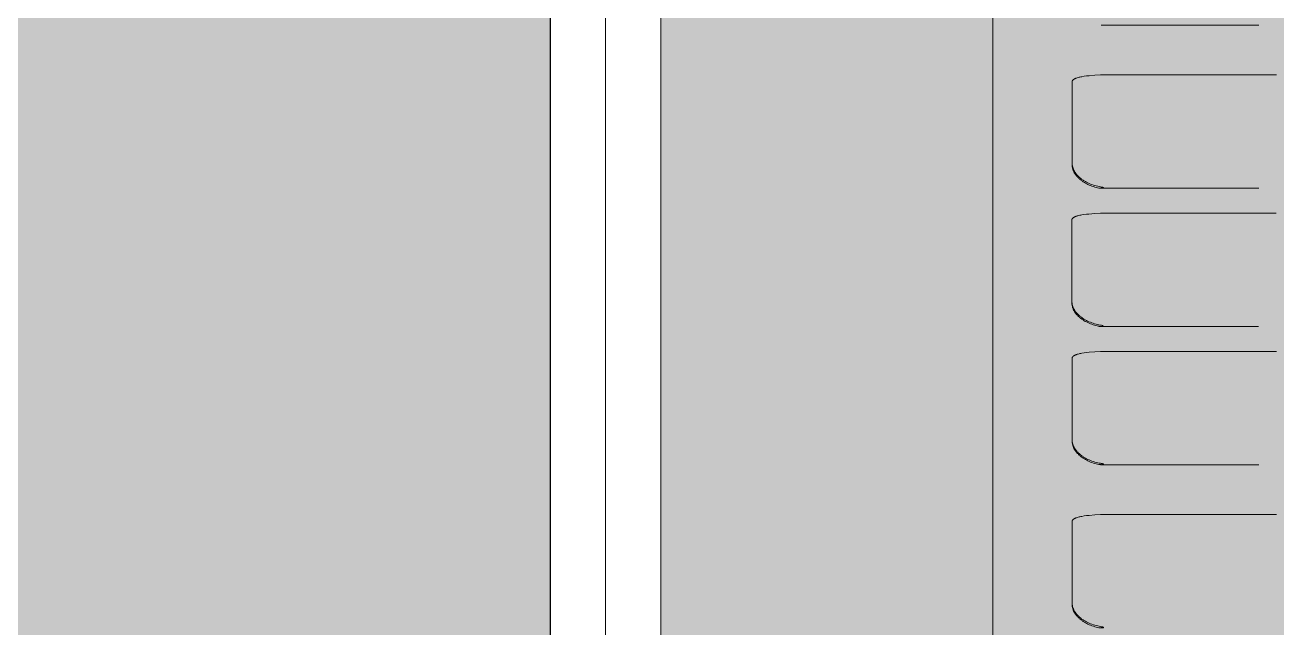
# Model space of a CAD drawing. Header units: millimetres. Extents: x 126 to 12547, y 1644 to 26714.
# Drawn here: x 727.3 to 840.5, y 25467.1 to 25521.6 of the extents above; entities that cross this region are included whole.
import ezdxf

# ---------------------------------------------------------------- set-up
doc = ezdxf.new("R2010")
doc.units = ezdxf.units.MM
doc.linetypes.add('CONTINUA', pattern=[0])
doc.layers.add('cono piramide', color=4, linetype='Continuous')
for name, color, linetype, lineweight in [('F_ARREDI_pareti', 1, 'Continuous', 0), ('F_CARROZZERIA esterna', 9, 'Continuous', 5), ('F_INFISSI', 4, 'Continuous', 5), ('F_MINERAL WALL', 6, 'Continuous', 5), ('F_Tendaggio', 252, 'Continuous', 5), ('F_VETRO', 140, 'Continuous', 5)]:
    doc.layers.add(name, color=color, linetype=linetype, lineweight=lineweight)

# ---------------------------------------------------------------- blocks, each defined once
blk = doc.blocks.new('TENDAGGIO_infisso piccolo_prospetto_fronte')
at = {"layer": 'F_Tendaggio'}
for points in [[(734413.41, 513619.1), (734427.65, 513619.1)], [(734413.4, 513614.59), (734413.36, 513614.59), (734412.84, 513614.56), (734412.32, 513614.52), (734412.09, 513614.5), (734411.87, 513614.47), (734411.67, 513614.43), (734411.58, 513614.41), (734411.49, 513614.4), (734411.41, 513614.38), (734411.33, 513614.36), (734411.25, 513614.33), (734411.18, 513614.31), (734411.15, 513614.3), (734411.12, 513614.29), (734411.09, 513614.28), (734411.06, 513614.26), (734411.03, 513614.25), (734411.01, 513614.24), (734410.98, 513614.22), (734410.96, 513614.21), (734410.94, 513614.2), (734410.93, 513614.19), (734410.92, 513614.18), (734410.91, 513614.18), (734410.9, 513614.17), (734410.89, 513614.16), (734410.88, 513614.16), (734410.87, 513614.15), (734410.86, 513614.14), (734410.85, 513614.14), (734410.85, 513614.13), (734410.84, 513614.12), (734410.83, 513614.11), (734410.83, 513614.11), (734410.82, 513614.1), (734410.81, 513614.09), (734410.81, 513614.09), (734410.81, 513614.08), (734410.8, 513614.08), (734410.8, 513614.07), (734410.8, 513614.07), (734410.8, 513614.07), (734410.8, 513614.06), (734410.79, 513614.06), (734410.79, 513614.06), (734410.79, 513614.05), (734410.79, 513614.05), (734410.79, 513614.04), (734410.79, 513614.04), (734410.78, 513614.04), (734410.78, 513614.03), (734410.78, 513614.03), (734410.78, 513614.02), (734410.78, 513614.02), (734410.78, 513614.02), (734410.78, 513614.01), (734410.78, 513614.01), (734410.78, 513614.01), (734410.78, 513614), (734410.77, 513614), (734410.77, 513613.99), (734410.77, 513613.99), (734410.77, 513613.99), (734410.77, 513613.98), (734410.77, 513606.63), (734410.77, 513606.59), (734410.78, 513606.54), (734410.78, 513606.5), (734410.79, 513606.46), (734410.79, 513606.41), (734410.8, 513606.37), (734410.81, 513606.33), (734410.82, 513606.28), (734410.83, 513606.24), (734410.85, 513606.2), (734410.86, 513606.15), (734410.88, 513606.11), (734410.9, 513606.07), (734410.92, 513606.02), (734410.94, 513605.98), (734410.96, 513605.94), (734410.98, 513605.89), (734411.01, 513605.85), (734411.03, 513605.81), (734411.06, 513605.77), (734411.09, 513605.73), (734411.12, 513605.69), (734411.15, 513605.64), (734411.18, 513605.6), (734411.22, 513605.56), (734411.25, 513605.52), (734411.29, 513605.48), (734411.33, 513605.45), (734411.37, 513605.41), (734411.41, 513605.37), (734411.45, 513605.33), (734411.49, 513605.29), (734411.53, 513605.26), (734411.58, 513605.22), (734411.63, 513605.19), (734411.67, 513605.15), (734411.72, 513605.12), (734411.77, 513605.08), (734411.82, 513605.05), (734411.87, 513605.02), (734411.93, 513604.99), (734411.98, 513604.95), (734412.09, 513604.89), (734412.2, 513604.84), (734412.32, 513604.78), (734412.45, 513604.73), (734412.57, 513604.68), (734412.7, 513604.64), (734412.83, 513604.6), (734412.96, 513604.56), (734413.1, 513604.53), (734413.23, 513604.5), (734413.36, 513604.48)], [(734429.25, 513614.59), (734413.4, 513614.59)], [(734413.63, 513604.39), (734413.63, 513604.39), (734413.63, 513604.39), (734413.63, 513604.39), (734413.63, 513604.39), (734413.63, 513604.39), (734413.63, 513604.39), (734413.63, 513604.39), (734413.63, 513604.39), (734413.63, 513604.39), (734413.63, 513604.39), (734413.63, 513604.39), (734413.63, 513604.39), (734413.62, 513604.39), (734413.62, 513604.39), (734413.62, 513604.39), (734413.62, 513604.39), (734413.62, 513604.39), (734413.62, 513604.39), (734413.62, 513604.39), (734413.62, 513604.39), (734413.62, 513604.39), (734413.62, 513604.39), (734413.62, 513604.39), (734413.62, 513604.39), (734413.62, 513604.39), (734413.62, 513604.39), (734413.62, 513604.39), (734413.62, 513604.38), (734413.62, 513604.38), (734413.62, 513604.38), (734413.62, 513604.38), (734413.62, 513604.38), (734413.62, 513604.38), (734413.62, 513604.38), (734413.62, 513604.38), (734413.62, 513604.38), (734413.62, 513604.38), (734413.62, 513604.38), (734413.62, 513604.38), (734413.62, 513604.38), (734413.62, 513604.38), (734413.62, 513604.38), (734413.62, 513604.38), (734413.62, 513604.38), (734413.61, 513604.38), (734413.61, 513604.38), (734413.61, 513604.38), (734413.61, 513604.38), (734413.61, 513604.38), (734413.61, 513604.37), (734413.6, 513604.37), (734413.59, 513604.37), (734413.58, 513604.37), (734413.57, 513604.36), (734413.56, 513604.36), (734413.54, 513604.36), (734413.53, 513604.36), (734413.52, 513604.36), (734413.48, 513604.35), (734413.46, 513604.35), (734413.43, 513604.35), (734413.41, 513604.35), (734413.38, 513604.35), (734413.35, 513604.35), (734413.33, 513604.35), (734413.3, 513604.35), (734413.28, 513604.36), (734413.25, 513604.36), (734413.23, 513604.36), (734413.2, 513604.37), (734413.08, 513604.4), (734412.95, 513604.43), (734412.82, 513604.46), (734412.7, 513604.5), (734412.57, 513604.55), (734412.45, 513604.59), (734412.33, 513604.64), (734412.21, 513604.7), (734412.1, 513604.75), (734411.99, 513604.81), (734411.89, 513604.87), (734411.84, 513604.9), (734411.79, 513604.94), (734411.74, 513604.97), (734411.69, 513605), (734411.65, 513605.04), (734411.6, 513605.07), (734411.56, 513605.1), (734411.51, 513605.14), (734411.47, 513605.18), (734411.43, 513605.21), (734411.39, 513605.25), (734411.35, 513605.29), (734411.32, 513605.32), (734411.28, 513605.36), (734411.24, 513605.4), (734411.21, 513605.44), (734411.18, 513605.48), (734411.15, 513605.51), (734411.12, 513605.55), (734411.09, 513605.59), (734411.06, 513605.63), (734411.03, 513605.67), (734411.01, 513605.71), (734410.98, 513605.75), (734410.96, 513605.8), (734410.94, 513605.84), (734410.92, 513605.88), (734410.9, 513605.92), (734410.88, 513605.96), (734410.87, 513606), (734410.85, 513606.04), (734410.84, 513606.08), (734410.83, 513606.12), (734410.82, 513606.17), (734410.81, 513606.21), (734410.8, 513606.25), (734410.79, 513606.29), (734410.78, 513606.33), (734410.78, 513606.37), (734410.78, 513606.41), (734410.77, 513606.46), (734410.77, 513606.59)], [(734413.36, 513604.48), (734413.42, 513604.46), (734413.47, 513604.45), (734413.51, 513604.44), (734413.53, 513604.44), (734413.56, 513604.43), (734413.57, 513604.43), (734413.58, 513604.42), (734413.58, 513604.42), (734413.59, 513604.42), (734413.6, 513604.42), (734413.6, 513604.42), (734413.6, 513604.41), (734413.6, 513604.41), (734413.61, 513604.41), (734413.61, 513604.41), (734413.61, 513604.41), (734413.61, 513604.41), (734413.61, 513604.41), (734413.62, 513604.41), (734413.62, 513604.41), (734413.62, 513604.4), (734413.62, 513604.4), (734413.62, 513604.4), (734413.62, 513604.4), (734413.62, 513604.4), (734413.62, 513604.4), (734413.62, 513604.4), (734413.62, 513604.4), (734413.62, 513604.4), (734413.62, 513604.4), (734413.62, 513604.4), (734413.62, 513604.4), (734413.62, 513604.4), (734413.62, 513604.4), (734413.62, 513604.4), (734413.62, 513604.4), (734413.62, 513604.4), (734413.62, 513604.4), (734413.62, 513604.4), (734413.62, 513604.4), (734413.62, 513604.4), (734413.62, 513604.4), (734413.62, 513604.4), (734413.62, 513604.39), (734413.62, 513604.39), (734413.62, 513604.39), (734413.63, 513604.39), (734413.63, 513604.39), (734413.63, 513604.39), (734413.63, 513604.39), (734413.63, 513604.39), (734413.63, 513604.39), (734413.63, 513604.39), (734413.63, 513604.39), (734413.63, 513604.39), (734413.63, 513604.39)], [(734413.41, 513604.35), (734427.65, 513604.35)], [(734413.38, 513602.09), (734413.34, 513602.09), (734412.82, 513602.07), (734412.3, 513602.02), (734412.07, 513602), (734411.85, 513601.97), (734411.65, 513601.93), (734411.56, 513601.92), (734411.47, 513601.9), (734411.39, 513601.88), (734411.31, 513601.86), (734411.23, 513601.84), (734411.16, 513601.81), (734411.13, 513601.8), (734411.1, 513601.79), (734411.07, 513601.78), (734411.04, 513601.76), (734411.01, 513601.75), (734410.99, 513601.74), (734410.96, 513601.73), (734410.94, 513601.71), (734410.92, 513601.7), (734410.91, 513601.69), (734410.89, 513601.69), (734410.89, 513601.68), (734410.88, 513601.67), (734410.87, 513601.67), (734410.86, 513601.66), (734410.85, 513601.65), (734410.84, 513601.65), (734410.83, 513601.64), (734410.83, 513601.63), (734410.82, 513601.62), (734410.81, 513601.62), (734410.81, 513601.61), (734410.8, 513601.6), (734410.79, 513601.59), (734410.79, 513601.59), (734410.79, 513601.58), (734410.78, 513601.58), (734410.78, 513601.58), (734410.78, 513601.57), (734410.78, 513601.57), (734410.78, 513601.56), (734410.77, 513601.56), (734410.77, 513601.56), (734410.77, 513601.55), (734410.77, 513601.55), (734410.77, 513601.55), (734410.77, 513601.54), (734410.76, 513601.54), (734410.76, 513601.53), (734410.76, 513601.53), (734410.76, 513601.53), (734410.76, 513601.52), (734410.76, 513601.52), (734410.76, 513601.51), (734410.76, 513601.51), (734410.76, 513601.51), (734410.75, 513601.5), (734410.75, 513601.5), (734410.75, 513601.5), (734410.75, 513601.49), (734410.75, 513601.49), (734410.75, 513601.48), (734410.75, 513594.13), (734410.75, 513594.09), (734410.76, 513594.05), (734410.76, 513594), (734410.77, 513593.96), (734410.77, 513593.92), (734410.78, 513593.87), (734410.79, 513593.83), (734410.8, 513593.78), (734410.81, 513593.74), (734410.83, 513593.7), (734410.84, 513593.65), (734410.86, 513593.61), (734410.88, 513593.57), (734410.89, 513593.52), (734410.92, 513593.48), (734410.94, 513593.44), (734410.96, 513593.4), (734410.99, 513593.35), (734411.01, 513593.31), (734411.04, 513593.27), (734411.07, 513593.23), (734411.1, 513593.19), (734411.13, 513593.15), (734411.16, 513593.11), (734411.2, 513593.07), (734411.23, 513593.03), (734411.27, 513592.99), (734411.31, 513592.95), (734411.35, 513592.91), (734411.39, 513592.87), (734411.43, 513592.83), (734411.47, 513592.8), (734411.51, 513592.76), (734411.56, 513592.72), (734411.61, 513592.69), (734411.65, 513592.65), (734411.7, 513592.62), (734411.75, 513592.58), (734411.8, 513592.55), (734411.85, 513592.52), (734411.9, 513592.49), (734411.96, 513592.46), (734412.07, 513592.4), (734412.18, 513592.34), (734412.3, 513592.28), (734412.43, 513592.23), (734412.55, 513592.18), (734412.68, 513592.14), (734412.81, 513592.1), (734412.94, 513592.06), (734413.08, 513592.03), (734413.21, 513592), (734413.34, 513591.98)], [(734429.23, 513602.09), (734413.38, 513602.09)], [(734413.6, 513591.89), (734413.6, 513591.89), (734413.6, 513591.89), (734413.6, 513591.89), (734413.6, 513591.89), (734413.6, 513591.89), (734413.6, 513591.89), (734413.6, 513591.89), (734413.6, 513591.89), (734413.6, 513591.89), (734413.6, 513591.89), (734413.6, 513591.89), (734413.6, 513591.89), (734413.6, 513591.89), (734413.6, 513591.89), (734413.6, 513591.89), (734413.6, 513591.89), (734413.6, 513591.89), (734413.6, 513591.89), (734413.6, 513591.89), (734413.6, 513591.89), (734413.6, 513591.89), (734413.6, 513591.89), (734413.6, 513591.89), (734413.6, 513591.89), (734413.6, 513591.89), (734413.6, 513591.89), (734413.6, 513591.89), (734413.6, 513591.89), (734413.6, 513591.89), (734413.6, 513591.89), (734413.6, 513591.89), (734413.6, 513591.89), (734413.6, 513591.89), (734413.6, 513591.88), (734413.6, 513591.88), (734413.6, 513591.88), (734413.6, 513591.88), (734413.6, 513591.88), (734413.6, 513591.88), (734413.6, 513591.88), (734413.6, 513591.88), (734413.6, 513591.88), (734413.6, 513591.88), (734413.59, 513591.88), (734413.59, 513591.88), (734413.59, 513591.88), (734413.59, 513591.88), (734413.59, 513591.88), (734413.59, 513591.88), (734413.59, 513591.88), (734413.58, 513591.88), (734413.57, 513591.87), (734413.56, 513591.87), (734413.55, 513591.87), (734413.54, 513591.86), (734413.52, 513591.86), (734413.51, 513591.86), (734413.5, 513591.86), (734413.46, 513591.85), (734413.44, 513591.85), (734413.41, 513591.85), (734413.39, 513591.85), (734413.36, 513591.85), (734413.33, 513591.85), (734413.31, 513591.85), (734413.28, 513591.86), (734413.26, 513591.86), (734413.23, 513591.86), (734413.21, 513591.87), (734413.18, 513591.87), (734413.05, 513591.9), (734412.93, 513591.93), (734412.8, 513591.96), (734412.67, 513592), (734412.55, 513592.05), (734412.43, 513592.09), (734412.31, 513592.15), (734412.19, 513592.2), (734412.08, 513592.26), (734411.97, 513592.31), (734411.87, 513592.37), (734411.82, 513592.41), (734411.77, 513592.44), (734411.72, 513592.47), (734411.67, 513592.5), (734411.62, 513592.54), (734411.58, 513592.57), (734411.54, 513592.61), (734411.49, 513592.64), (734411.45, 513592.68), (734411.41, 513592.71), (734411.37, 513592.75), (734411.33, 513592.79), (734411.29, 513592.82), (734411.26, 513592.86), (734411.22, 513592.9), (734411.19, 513592.94), (734411.16, 513592.98), (734411.13, 513593.02), (734411.1, 513593.06), (734411.07, 513593.1), (734411.04, 513593.14), (734411.01, 513593.18), (734410.99, 513593.22), (734410.96, 513593.26), (734410.94, 513593.3), (734410.92, 513593.34), (734410.9, 513593.38), (734410.88, 513593.42), (734410.86, 513593.46), (734410.85, 513593.5), (734410.83, 513593.54), (734410.82, 513593.58), (734410.81, 513593.63), (734410.8, 513593.67), (734410.79, 513593.71), (734410.78, 513593.75), (734410.77, 513593.79), (734410.76, 513593.83), (734410.76, 513593.88), (734410.76, 513593.92), (734410.75, 513593.96), (734410.75, 513594.09)], [(734413.34, 513591.98), (734413.4, 513591.97), (734413.45, 513591.96), (734413.49, 513591.95), (734413.51, 513591.94), (734413.54, 513591.93), (734413.55, 513591.93), (734413.56, 513591.93), (734413.56, 513591.92), (734413.57, 513591.92), (734413.57, 513591.92), (734413.58, 513591.92), (734413.58, 513591.92), (734413.58, 513591.91), (734413.59, 513591.91), (734413.59, 513591.91), (734413.59, 513591.91), (734413.59, 513591.91), (734413.59, 513591.91), (734413.59, 513591.91), (734413.6, 513591.91), (734413.6, 513591.91), (734413.6, 513591.91), (734413.6, 513591.9), (734413.6, 513591.9), (734413.6, 513591.9), (734413.6, 513591.9), (734413.6, 513591.9), (734413.6, 513591.9), (734413.6, 513591.9), (734413.6, 513591.9), (734413.6, 513591.9), (734413.6, 513591.9), (734413.6, 513591.9), (734413.6, 513591.9), (734413.6, 513591.9), (734413.6, 513591.9), (734413.6, 513591.9), (734413.6, 513591.9), (734413.6, 513591.9), (734413.6, 513591.9), (734413.6, 513591.9), (734413.6, 513591.9), (734413.6, 513591.9), (734413.6, 513591.9), (734413.6, 513591.9), (734413.6, 513591.9), (734413.6, 513591.9), (734413.6, 513591.9), (734413.6, 513591.9), (734413.6, 513591.89), (734413.6, 513591.89), (734413.6, 513591.89), (734413.6, 513591.89), (734413.6, 513591.89), (734413.6, 513591.89), (734413.6, 513591.89)], [(734413.39, 513591.85), (734427.63, 513591.85)], [(734413.4, 513589.59), (734413.36, 513589.59), (734412.84, 513589.57), (734412.32, 513589.53), (734412.09, 513589.5), (734411.87, 513589.47), (734411.67, 513589.44), (734411.58, 513589.42), (734411.49, 513589.4), (734411.41, 513589.38), (734411.33, 513589.36), (734411.25, 513589.34), (734411.18, 513589.32), (734411.15, 513589.3), (734411.12, 513589.29), (734411.09, 513589.28), (734411.06, 513589.27), (734411.03, 513589.26), (734411.01, 513589.24), (734410.98, 513589.23), (734410.96, 513589.22), (734410.94, 513589.2), (734410.93, 513589.2), (734410.92, 513589.19), (734410.91, 513589.18), (734410.9, 513589.18), (734410.89, 513589.17), (734410.88, 513589.16), (734410.87, 513589.15), (734410.86, 513589.15), (734410.85, 513589.14), (734410.85, 513589.13), (734410.84, 513589.13), (734410.83, 513589.12), (734410.83, 513589.11), (734410.82, 513589.1), (734410.81, 513589.1), (734410.81, 513589.09), (734410.81, 513589.09), (734410.8, 513589.08), (734410.8, 513589.08), (734410.8, 513589.07), (734410.8, 513589.07), (734410.8, 513589.07), (734410.79, 513589.06), (734410.79, 513589.06), (734410.79, 513589.06), (734410.79, 513589.05), (734410.79, 513589.05), (734410.79, 513589.04), (734410.78, 513589.04), (734410.78, 513589.04), (734410.78, 513589.03), (734410.78, 513589.03), (734410.78, 513589.03), (734410.78, 513589.02), (734410.78, 513589.02), (734410.78, 513589.01), (734410.78, 513589.01), (734410.78, 513589.01), (734410.77, 513589), (734410.77, 513589), (734410.77, 513588.99), (734410.77, 513588.99), (734410.77, 513588.99), (734410.77, 513581.64), (734410.77, 513581.59), (734410.78, 513581.55), (734410.78, 513581.51), (734410.79, 513581.46), (734410.79, 513581.42), (734410.8, 513581.37), (734410.81, 513581.33), (734410.82, 513581.29), (734410.83, 513581.24), (734410.85, 513581.2), (734410.86, 513581.16), (734410.88, 513581.11), (734410.9, 513581.07), (734410.92, 513581.03), (734410.94, 513580.98), (734410.96, 513580.94), (734410.98, 513580.9), (734411.01, 513580.86), (734411.03, 513580.81), (734411.06, 513580.77), (734411.09, 513580.73), (734411.12, 513580.69), (734411.15, 513580.65), (734411.18, 513580.61), (734411.22, 513580.57), (734411.25, 513580.53), (734411.29, 513580.49), (734411.33, 513580.45), (734411.37, 513580.41), (734411.41, 513580.37), (734411.45, 513580.34), (734411.49, 513580.3), (734411.53, 513580.26), (734411.58, 513580.23), (734411.63, 513580.19), (734411.67, 513580.16), (734411.72, 513580.12), (734411.77, 513580.09), (734411.82, 513580.05), (734411.87, 513580.02), (734411.93, 513579.99), (734411.98, 513579.96), (734412.09, 513579.9), (734412.2, 513579.84), (734412.32, 513579.79), (734412.45, 513579.73), (734412.57, 513579.69), (734412.7, 513579.64), (734412.83, 513579.6), (734412.96, 513579.56), (734413.1, 513579.53), (734413.23, 513579.5), (734413.36, 513579.48)], [(734429.25, 513589.59), (734413.4, 513589.59)], [(734413.63, 513579.4), (734413.63, 513579.4), (734413.63, 513579.4), (734413.63, 513579.4), (734413.63, 513579.39), (734413.63, 513579.39), (734413.63, 513579.39), (734413.63, 513579.39), (734413.63, 513579.39), (734413.63, 513579.39), (734413.63, 513579.39), (734413.63, 513579.39), (734413.63, 513579.39), (734413.62, 513579.39), (734413.62, 513579.39), (734413.62, 513579.39), (734413.62, 513579.39), (734413.62, 513579.39), (734413.62, 513579.39), (734413.62, 513579.39), (734413.62, 513579.39), (734413.62, 513579.39), (734413.62, 513579.39), (734413.62, 513579.39), (734413.62, 513579.39), (734413.62, 513579.39), (734413.62, 513579.39), (734413.62, 513579.39), (734413.62, 513579.39), (734413.62, 513579.39), (734413.62, 513579.39), (734413.62, 513579.39), (734413.62, 513579.39), (734413.62, 513579.39), (734413.62, 513579.39), (734413.62, 513579.39), (734413.62, 513579.39), (734413.62, 513579.39), (734413.62, 513579.39), (734413.62, 513579.39), (734413.62, 513579.38), (734413.62, 513579.38), (734413.62, 513579.38), (734413.62, 513579.38), (734413.62, 513579.38), (734413.61, 513579.38), (734413.61, 513579.38), (734413.61, 513579.38), (734413.61, 513579.38), (734413.61, 513579.38), (734413.61, 513579.38), (734413.6, 513579.38), (734413.59, 513579.37), (734413.58, 513579.37), (734413.57, 513579.37), (734413.56, 513579.37), (734413.54, 513579.36), (734413.53, 513579.36), (734413.52, 513579.36), (734413.48, 513579.36), (734413.46, 513579.36), (734413.43, 513579.35), (734413.41, 513579.35), (734413.38, 513579.35), (734413.35, 513579.36), (734413.33, 513579.36), (734413.3, 513579.36), (734413.28, 513579.36), (734413.25, 513579.36), (734413.23, 513579.37), (734413.2, 513579.37), (734413.08, 513579.4), (734412.95, 513579.43), (734412.82, 513579.47), (734412.7, 513579.51), (734412.57, 513579.55), (734412.45, 513579.6), (734412.33, 513579.65), (734412.21, 513579.7), (734412.1, 513579.76), (734411.99, 513579.82), (734411.89, 513579.88), (734411.84, 513579.91), (734411.79, 513579.94), (734411.74, 513579.97), (734411.69, 513580.01), (734411.65, 513580.04), (734411.6, 513580.07), (734411.56, 513580.11), (734411.51, 513580.14), (734411.47, 513580.18), (734411.43, 513580.22), (734411.39, 513580.25), (734411.35, 513580.29), (734411.32, 513580.33), (734411.28, 513580.37), (734411.24, 513580.4), (734411.21, 513580.44), (734411.18, 513580.48), (734411.15, 513580.52), (734411.12, 513580.56), (734411.09, 513580.6), (734411.06, 513580.64), (734411.03, 513580.68), (734411.01, 513580.72), (734410.98, 513580.76), (734410.96, 513580.8), (734410.94, 513580.84), (734410.92, 513580.88), (734410.9, 513580.92), (734410.88, 513580.96), (734410.87, 513581), (734410.85, 513581.05), (734410.84, 513581.09), (734410.83, 513581.13), (734410.82, 513581.17), (734410.81, 513581.21), (734410.8, 513581.25), (734410.79, 513581.29), (734410.78, 513581.34), (734410.78, 513581.38), (734410.78, 513581.42), (734410.77, 513581.46), (734410.77, 513581.59)], [(734413.36, 513579.48), (734413.42, 513579.47), (734413.47, 513579.46), (734413.51, 513579.45), (734413.53, 513579.44), (734413.56, 513579.44), (734413.57, 513579.43), (734413.58, 513579.43), (734413.58, 513579.43), (734413.59, 513579.42), (734413.6, 513579.42), (734413.6, 513579.42), (734413.6, 513579.42), (734413.6, 513579.42), (734413.61, 513579.41), (734413.61, 513579.41), (734413.61, 513579.41), (734413.61, 513579.41), (734413.61, 513579.41), (734413.62, 513579.41), (734413.62, 513579.41), (734413.62, 513579.41), (734413.62, 513579.41), (734413.62, 513579.41), (734413.62, 513579.41), (734413.62, 513579.41), (734413.62, 513579.41), (734413.62, 513579.41), (734413.62, 513579.4), (734413.62, 513579.4), (734413.62, 513579.4), (734413.62, 513579.4), (734413.62, 513579.4), (734413.62, 513579.4), (734413.62, 513579.4), (734413.62, 513579.4), (734413.62, 513579.4), (734413.62, 513579.4), (734413.62, 513579.4), (734413.62, 513579.4), (734413.62, 513579.4), (734413.62, 513579.4), (734413.62, 513579.4), (734413.62, 513579.4), (734413.62, 513579.4), (734413.62, 513579.4), (734413.62, 513579.4), (734413.63, 513579.4), (734413.63, 513579.4), (734413.63, 513579.4), (734413.63, 513579.4), (734413.63, 513579.4), (734413.63, 513579.4), (734413.63, 513579.4), (734413.63, 513579.4), (734413.63, 513579.4), (734413.63, 513579.4)], [(734413.41, 513579.35), (734427.65, 513579.35)], [(734413.4, 513574.84), (734413.36, 513574.84), (734412.84, 513574.81), (734412.32, 513574.77), (734412.09, 513574.75), (734411.87, 513574.72), (734411.67, 513574.68), (734411.58, 513574.66), (734411.49, 513574.65), (734411.41, 513574.63), (734411.33, 513574.6), (734411.25, 513574.58), (734411.18, 513574.56), (734411.15, 513574.55), (734411.12, 513574.54), (734411.09, 513574.52), (734411.06, 513574.51), (734411.03, 513574.5), (734411.01, 513574.49), (734410.98, 513574.47), (734410.96, 513574.46), (734410.94, 513574.45), (734410.93, 513574.44), (734410.92, 513574.43), (734410.91, 513574.43), (734410.9, 513574.42), (734410.89, 513574.41), (734410.88, 513574.41), (734410.87, 513574.4), (734410.86, 513574.39), (734410.85, 513574.39), (734410.85, 513574.38), (734410.84, 513574.37), (734410.83, 513574.36), (734410.83, 513574.36), (734410.82, 513574.35), (734410.81, 513574.34), (734410.81, 513574.33), (734410.81, 513574.33), (734410.8, 513574.33), (734410.8, 513574.32), (734410.8, 513574.32), (734410.8, 513574.32), (734410.8, 513574.31), (734410.79, 513574.31), (734410.79, 513574.3), (734410.79, 513574.3), (734410.79, 513574.3), (734410.79, 513574.29), (734410.79, 513574.29), (734410.78, 513574.29), (734410.78, 513574.28), (734410.78, 513574.28), (734410.78, 513574.27), (734410.78, 513574.27), (734410.78, 513574.27), (734410.78, 513574.26), (734410.78, 513574.26), (734410.78, 513574.25), (734410.78, 513574.25), (734410.77, 513574.25), (734410.77, 513574.24), (734410.77, 513574.24), (734410.77, 513574.24), (734410.77, 513574.23), (734410.77, 513566.88), (734410.77, 513566.84), (734410.78, 513566.79), (734410.78, 513566.75), (734410.79, 513566.71), (734410.79, 513566.66), (734410.8, 513566.62), (734410.81, 513566.58), (734410.82, 513566.53), (734410.83, 513566.49), (734410.85, 513566.45), (734410.86, 513566.4), (734410.88, 513566.36), (734410.9, 513566.32), (734410.92, 513566.27), (734410.94, 513566.23), (734410.96, 513566.19), (734410.98, 513566.14), (734411.01, 513566.1), (734411.03, 513566.06), (734411.06, 513566.02), (734411.09, 513565.98), (734411.12, 513565.94), (734411.15, 513565.89), (734411.18, 513565.85), (734411.22, 513565.81), (734411.25, 513565.77), (734411.29, 513565.73), (734411.33, 513565.7), (734411.37, 513565.66), (734411.41, 513565.62), (734411.45, 513565.58), (734411.49, 513565.54), (734411.53, 513565.51), (734411.58, 513565.47), (734411.63, 513565.44), (734411.67, 513565.4), (734411.72, 513565.37), (734411.77, 513565.33), (734411.82, 513565.3), (734411.87, 513565.27), (734411.93, 513565.24), (734411.98, 513565.2), (734412.09, 513565.14), (734412.2, 513565.09), (734412.32, 513565.03), (734412.45, 513564.98), (734412.57, 513564.93), (734412.7, 513564.89), (734412.83, 513564.85), (734412.96, 513564.81), (734413.1, 513564.78), (734413.23, 513564.75), (734413.36, 513564.72)], [(734429.25, 513574.84), (734413.4, 513574.84)], [(734413.63, 513564.64), (734413.63, 513564.64), (734413.63, 513564.64), (734413.63, 513564.64), (734413.63, 513564.64), (734413.63, 513564.64), (734413.63, 513564.64), (734413.63, 513564.64), (734413.63, 513564.64), (734413.63, 513564.64), (734413.63, 513564.64), (734413.63, 513564.64), (734413.63, 513564.64), (734413.62, 513564.64), (734413.62, 513564.64), (734413.62, 513564.64), (734413.62, 513564.64), (734413.62, 513564.64), (734413.62, 513564.64), (734413.62, 513564.64), (734413.62, 513564.64), (734413.62, 513564.64), (734413.62, 513564.64), (734413.62, 513564.64), (734413.62, 513564.64), (734413.62, 513564.64), (734413.62, 513564.64), (734413.62, 513564.63), (734413.62, 513564.63), (734413.62, 513564.63), (734413.62, 513564.63), (734413.62, 513564.63), (734413.62, 513564.63), (734413.62, 513564.63), (734413.62, 513564.63), (734413.62, 513564.63), (734413.62, 513564.63), (734413.62, 513564.63), (734413.62, 513564.63), (734413.62, 513564.63), (734413.62, 513564.63), (734413.62, 513564.63), (734413.62, 513564.63), (734413.62, 513564.63), (734413.62, 513564.63), (734413.61, 513564.63), (734413.61, 513564.63), (734413.61, 513564.63), (734413.61, 513564.63), (734413.61, 513564.62), (734413.61, 513564.62), (734413.6, 513564.62), (734413.59, 513564.62), (734413.58, 513564.62), (734413.57, 513564.61), (734413.56, 513564.61), (734413.54, 513564.61), (734413.53, 513564.61), (734413.52, 513564.61), (734413.48, 513564.6), (734413.46, 513564.6), (734413.43, 513564.6), (734413.41, 513564.6), (734413.38, 513564.6), (734413.35, 513564.6), (734413.33, 513564.6), (734413.3, 513564.6), (734413.28, 513564.61), (734413.25, 513564.61), (734413.23, 513564.61), (734413.2, 513564.62), (734413.08, 513564.65), (734412.95, 513564.68), (734412.82, 513564.71), (734412.7, 513564.75), (734412.57, 513564.8), (734412.45, 513564.84), (734412.33, 513564.89), (734412.21, 513564.95), (734412.1, 513565), (734411.99, 513565.06), (734411.89, 513565.12), (734411.84, 513565.15), (734411.79, 513565.19), (734411.74, 513565.22), (734411.69, 513565.25), (734411.65, 513565.29), (734411.6, 513565.32), (734411.56, 513565.35), (734411.51, 513565.39), (734411.47, 513565.43), (734411.43, 513565.46), (734411.39, 513565.5), (734411.35, 513565.54), (734411.32, 513565.57), (734411.28, 513565.61), (734411.24, 513565.65), (734411.21, 513565.69), (734411.18, 513565.73), (734411.15, 513565.76), (734411.12, 513565.8), (734411.09, 513565.84), (734411.06, 513565.88), (734411.03, 513565.92), (734411.01, 513565.96), (734410.98, 513566), (734410.96, 513566.05), (734410.94, 513566.09), (734410.92, 513566.13), (734410.9, 513566.17), (734410.88, 513566.21), (734410.87, 513566.25), (734410.85, 513566.29), (734410.84, 513566.33), (734410.83, 513566.37), (734410.82, 513566.42), (734410.81, 513566.46), (734410.8, 513566.5), (734410.79, 513566.54), (734410.78, 513566.58), (734410.78, 513566.62), (734410.78, 513566.66), (734410.77, 513566.71), (734410.77, 513566.84)], [(734413.36, 513564.72), (734413.42, 513564.71), (734413.47, 513564.7), (734413.51, 513564.69), (734413.53, 513564.69), (734413.56, 513564.68), (734413.57, 513564.68), (734413.58, 513564.67), (734413.58, 513564.67), (734413.59, 513564.67), (734413.6, 513564.67), (734413.6, 513564.66), (734413.6, 513564.66), (734413.6, 513564.66), (734413.61, 513564.66), (734413.61, 513564.66), (734413.61, 513564.66), (734413.61, 513564.66), (734413.61, 513564.66), (734413.62, 513564.66), (734413.62, 513564.65), (734413.62, 513564.65), (734413.62, 513564.65), (734413.62, 513564.65), (734413.62, 513564.65), (734413.62, 513564.65), (734413.62, 513564.65), (734413.62, 513564.65), (734413.62, 513564.65), (734413.62, 513564.65), (734413.62, 513564.65), (734413.62, 513564.65), (734413.62, 513564.65), (734413.62, 513564.65), (734413.62, 513564.65), (734413.62, 513564.65), (734413.62, 513564.65), (734413.62, 513564.65), (734413.62, 513564.65), (734413.62, 513564.65), (734413.62, 513564.65), (734413.62, 513564.65), (734413.62, 513564.64), (734413.62, 513564.64), (734413.62, 513564.64), (734413.62, 513564.64), (734413.62, 513564.64), (734413.63, 513564.64), (734413.63, 513564.64), (734413.63, 513564.64), (734413.63, 513564.64), (734413.63, 513564.64), (734413.63, 513564.64), (734413.63, 513564.64), (734413.63, 513564.64), (734413.63, 513564.64), (734413.63, 513564.64)]]:
    blk.add_lwpolyline(points, dxfattribs=at)
blk = doc.blocks.new('INFISSO L.400 MM_prospetto_fronte')
at = {"layer": 'F_VETRO', "transparency": 33554579}
h = blk.add_hatch(color=153, dxfattribs=at)
h.dxf.hatch_style = 1
h.set_gradient(color1=(102, 153, 204), color2=(251, 252, 254), rotation=45, one_color=1, tint=0.994624)
h.paths.add_polyline_path([(-15858.48, 12715.63), (-16258.48, 12715.63), (-16258.48, 11495.63), (-15858.48, 11495.63)])
at = {"layer": 'F_CARROZZERIA esterna', "color": 1}
blk.add_lwpolyline([(-15818.48, 12755.63), (-16298.48, 12755.63), (-16298.48, 11455.63), (-15818.48, 11455.63)], close=True, dxfattribs=at)
at = {"layer": 'F_INFISSI', "ltscale": 0.25}
blk.add_lwpolyline([(-15823.48, 12750.63), (-16293.48, 12750.63), (-16293.48, 11460.63), (-15823.48, 11460.63)], close=True, dxfattribs=at)
at = {"layer": 'F_INFISSI', "color": 41, "linetype": 'CONTINUA', "lineweight": 13, "ltscale": 0.25}
blk.add_lwpolyline([(-15858.48, 12715.63), (-16258.48, 12715.63), (-16258.48, 11495.63), (-15858.48, 11495.63)], close=True, dxfattribs=at)
blk = doc.blocks.new('RIV.to_pareti e soffitto_slider_armadiature_camera master_sez.......')
at = {"layer": 'F_INFISSI', "true_color": 0x636466}
h = blk.add_hatch(color=251, dxfattribs=at)
h.dxf.hatch_style = 1
h.paths.add_polyline_path([(734352.12, 514201.28), (734352.12, 512921.28), (734812.12, 512921.28), (734812.12, 514201.28)])
h.paths.add_polyline_path([(734382.12, 514171.28), (734782.12, 514171.28), (734782.12, 512951.28), (734382.12, 512951.28)], flags=16)
at = {"layer": 'F_MINERAL WALL', "true_color": 0x636466, "transparency": 33554559}
h = blk.add_hatch(dxfattribs=at)
h.set_pattern_fill('AR-SAND', color=251)
h.set_pattern_definition([(37.5, (2500, 0), (-1.6000313, 48.9413237), [0, -38.608, 0, -43.18, 0, -41.275]), (7.5, (2500, 0), (44.9523283, 71.68251), [0, -20.828, 0, -34.798, 0, -13.335]), (327.5, (2468.76, 0), (79.099237, 0.1437185), [0, -12.7, 0, -45.72, 0, -59.69]), (317.5, (2468.76, 0), (76.355645, 22.2929323), [0, -6.35, 0, -29.972, 0, -34.29])])
h.paths.add_polyline_path([(733693.12, 514601.28), (733693.12, 512521.28), (734878.12, 512521.28), (734878.12, 514601.28)])
h.paths.add_polyline_path([(734822.12, 514211.28), (734822.12, 512911.28), (734342.12, 512911.28), (734342.12, 514211.28)], flags=16)
at = {"layer": 'F_INFISSI', "color": 7}
for points in [[(734352.12, 512921.28), (734812.12, 512921.28), (734812.12, 514201.28), (734352.12, 514201.28)], [(734382.12, 512951.28), (734782.12, 512951.28), (734782.12, 514171.28), (734382.12, 514171.28)]]:
    blk.add_lwpolyline(points, close=True, dxfattribs=at)
at = {"layer": 'F_MINERAL WALL'}
blk.add_lwpolyline([(734342.12, 514211.28), (734822.12, 514211.28), (734822.12, 512911.28), (734342.12, 512911.28)], close=True, dxfattribs=at)
at = {"color": 1}
blk.add_blockref('INFISSO L.400 MM_prospetto_fronte', (750640.59, 501455.65), dxfattribs=at)
at = {"layer": 'cono piramide', "color": 2, "lineweight": 5}
blk.add_blockref('TENDAGGIO_infisso piccolo_prospetto_fronte', (-21.49, -10), dxfattribs=at)

msp = doc.modelspace()

# ---------------------------------------------------------------- block references
at = {"layer": 'F_ARREDI_pareti', "color": 2, "lineweight": 5}
msp.add_blockref('RIV.to_pareti e soffitto_slider_armadiature_camera master_sez.......', (-733567.34, -488087.48), dxfattribs=at)

doc.saveas('drawing.dxf')
